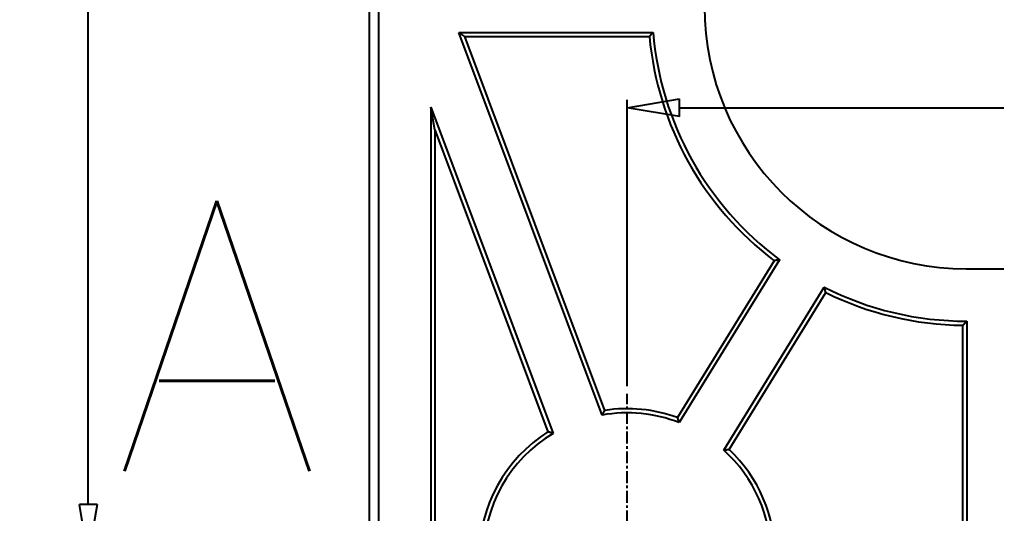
# Model space of a CAD drawing. Extents: x -268 to 907, y 393 to 1224.
# Drawn here: x 140.45 to 177.77, y 828.71 to 847.56 of the extents above; entities that cross this region are included whole.
import ezdxf

# ---------------------------------------------------------------- set-up
doc = ezdxf.new("R2010")
doc.units = 0
doc.header["$LTSCALE"] = 1.21
doc.header["$MEASUREMENT"] = 0
doc.linetypes.add('CENTER', pattern=[0.6, 0.375, -0.075, 0.075, -0.075])
doc.layers.get('0').update_dxf_attribs({"linetype": 'CONTINUOUS'})
doc.layers.get('DEFPOINTS').update_dxf_attribs({"linetype": 'CONTINUOUS'})
doc.layers.add('DIM', color=82, linetype='CONTINUOUS')
doc.styles.get("Standard").update_dxf_attribs({"font": 'txt', "bigfont": 'gbcbig.shx'})
doc.styles.add('TXT', font='txt.shx', dxfattribs={"bigfont": 'gbcbig.shx'})
doc.dimstyles.new('Y3', dxfattribs={"dimtxt": 3, "dimasz": 2, "dimexe": 0.3, "dimexo": 0.3, "dimgap": 0.66, "dimtad": 0, "dimdec": 4, "dimdsep": 46, "dimtxsty": 'Standard', "dimcen": 0, "dimclrd": 3, "dimclre": 3, "dimadec": 0, "dimazin": 0, "dimtfac": 1, "dimtdec": 4, "dimtofl": 0, "dimtmove": 2, "dimatfit": 3, "dimfxl": 0, "dimtolj": 1, "dimarcsym": 0})

# ---------------------------------------------------------------- blocks, each defined once
blk = doc.blocks.new('_CLOSEDBLANK')
at = {"color": 0, "linetype": 'ByBlock'}
for p, q in [((-1, 0.167), (0, 0)), ((-1, 0.167), (-1, -0.167)), ((0, 0), (-1, -0.167))]:
    blk.add_line(p, q, dxfattribs=at)
blk = doc.blocks.new('*D51')
at = {"layer": 'DEFPOINTS', "color": 0}
for p in [(160.441, 1009.045), (143.078, 827.045), (153.815, 827.045)]:
    blk.add_point(p, dxfattribs=at)
at = {"layer": 'DIM', "color": 3, "lineweight": -2}
for p, q in [((160.141, 1009.045), (142.778, 1009.045)), ((143.078, 1007.045), (143.078, 923.372)), ((143.078, 829.045), (143.078, 912.718)), ((153.515, 827.045), (142.778, 827.045))]:
    blk.add_line(p, q, dxfattribs=at)
at = {"layer": 'DIM', "color": 3, "lineweight": -2, "xscale": 2, "yscale": 2, "zscale": 2}
for p, rotation in [((143.078, 1009.045), 90), ((143.078, 827.045), 270)]:
    blk.add_blockref('_CLOSEDBLANK', p, dxfattribs=dict(at, rotation=rotation))
at = {"layer": 'DIM', "color": 0, "insert": (143.078, 918.045), "char_height": 4, "attachment_point": 5, "rotation": 90, "style": 'TXT'}
blk.add_mtext('\\A1;182', dxfattribs=at)
blk = doc.blocks.new('*D52')
at = {"layer": 'DEFPOINTS', "color": 0}
for p in [(249.664, 844.191), (249.664, 837.192), (163.664, 833.268)]:
    blk.add_point(p, dxfattribs=at)
at = {"layer": 'DIM', "color": 3, "lineweight": -2}
for p, q in [((163.664, 833.568), (163.664, 844.491)), ((249.664, 837.492), (249.664, 844.491)), ((165.664, 844.191), (202.671, 844.191)), ((247.664, 844.191), (210.657, 844.191))]:
    blk.add_line(p, q, dxfattribs=at)
at = {"layer": 'DIM', "color": 3, "lineweight": -2, "xscale": 2, "yscale": 2, "zscale": 2, "rotation": 180}
blk.add_blockref('_CLOSEDBLANK', (163.664, 844.191), dxfattribs=at)
at = {"layer": 'DIM', "color": 3, "lineweight": -2, "xscale": 2, "yscale": 2, "zscale": 2}
blk.add_blockref('_CLOSEDBLANK', (249.664, 844.191), dxfattribs=at)
at = {"layer": 'DIM', "color": 0, "insert": (206.664, 844.191), "char_height": 4, "attachment_point": 5, "style": 'TXT'}
blk.add_mtext('\\A1;86', dxfattribs=at)

msp = doc.modelspace()

# ---------------------------------------------------------------- linework, layer by layer
at = {"color": 7, "linetype": 'Continuous'}
for p, q in [((153.81469, 635.19808), (153.81469, 1018.89201)), ((154.16389, 1018.5428), (154.16389, 635.54728)), ((162.70354, 832.46053), (157.23228, 847.06852)), ((157.45905, 846.9113), (157.23228, 847.06852)), ((157.23228, 847.06852), (164.65449, 847.06852)), ((162.80543, 832.63674), (157.45905, 846.9113)), ((157.45905, 846.9113), (164.51044, 846.9113)), ((156.16444, 844.21745), (156.16444, 809.87264)), ((156.16444, 844.21745), (160.8306, 831.75904)), ((156.32166, 843.34942), (156.16444, 844.21745)), ((156.32166, 843.34942), (156.32166, 810.74067)), ((156.32166, 843.34942), (160.63802, 831.82495)), ((169.27725, 838.35174), (165.58577, 832.36586)), ((169.48654, 838.39157), (165.65173, 832.1733)), ((176.61469, 838.04504), (228.66401, 838.04504)), ((167.35405, 831.12348), (171.18885, 837.34176)), ((167.55573, 831.15098), (171.24721, 837.13687)), ((176.48213, 818.20154), (176.48213, 835.88854)), ((176.63935, 836.04507), (176.63935, 818.04502))]:
    msp.add_line(p, q, dxfattribs=at)
at = {"color": 1, "linetype": 'CENTER'}
msp.add_line((163.66401, 820.8221), (163.66401, 833.26799), dxfattribs=at)
at = {"color": 7}
for points in [[(164.51, 846.911, 0), (164.511, 846.912, 0), (164.512, 846.913, 0), (164.513, 846.914, 0), (164.513, 846.915, 0), (164.514, 846.915, 0), (164.515, 846.916, 0), (164.516, 846.917, 0), (164.516, 846.918, 0), (164.517, 846.919, 0), (164.518, 846.92, 0), (164.519, 846.92, 0), (164.519, 846.921, 0), (164.52, 846.922, 0), (164.521, 846.923, 0), (164.522, 846.924, 0), (164.522, 846.924, 0), (164.523, 846.925, 0), (164.524, 846.926, 0), (164.525, 846.927, 0), (164.525, 846.928, 0), (164.526, 846.929, 0), (164.527, 846.929, 0), (164.528, 846.93, 0), (164.528, 846.931, 0), (164.529, 846.932, 0), (164.53, 846.933, 0), (164.531, 846.934, 0), (164.532, 846.934, 0), (164.532, 846.935, 0), (164.533, 846.936, 0), (164.534, 846.937, 0), (164.535, 846.938, 0), (164.535, 846.939, 0), (164.536, 846.939, 0), (164.537, 846.94, 0), (164.538, 846.941, 0), (164.538, 846.942, 0), (164.539, 846.943, 0), (164.54, 846.943, 0), (164.541, 846.944, 0), (164.541, 846.945, 0), (164.542, 846.946, 0), (164.543, 846.947, 0), (164.544, 846.948, 0), (164.544, 846.948, 0), (164.545, 846.949, 0), (164.546, 846.95, 0), (164.547, 846.951, 0), (164.547, 846.952, 0), (164.548, 846.953, 0), (164.549, 846.953, 0), (164.55, 846.954, 0), (164.55, 846.955, 0), (164.551, 846.956, 0), (164.552, 846.957, 0), (164.553, 846.957, 0), (164.553, 846.958, 0), (164.554, 846.959, 0), (164.555, 846.96, 0), (164.556, 846.961, 0), (164.556, 846.962, 0), (164.557, 846.962, 0), (164.558, 846.963, 0), (164.559, 846.964, 0), (164.559, 846.965, 0), (164.56, 846.966, 0), (164.561, 846.967, 0), (164.562, 846.967, 0), (164.562, 846.968, 0), (164.563, 846.969, 0), (164.564, 846.97, 0), (164.565, 846.971, 0), (164.565, 846.971, 0), (164.566, 846.972, 0), (164.567, 846.973, 0), (164.568, 846.974, 0), (164.568, 846.975, 0), (164.569, 846.976, 0), (164.57, 846.976, 0), (164.571, 846.977, 0), (164.571, 846.978, 0), (164.572, 846.979, 0), (164.573, 846.98, 0), (164.574, 846.981, 0), (164.574, 846.981, 0), (164.575, 846.982, 0), (164.576, 846.983, 0), (164.577, 846.984, 0), (164.577, 846.985, 0), (164.578, 846.985, 0), (164.579, 846.986, 0), (164.58, 846.987, 0), (164.58, 846.988, 0), (164.581, 846.989, 0), (164.582, 846.99, 0), (164.583, 846.99, 0), (164.583, 846.991, 0), (164.584, 846.992, 0), (164.585, 846.993, 0), (164.586, 846.994, 0), (164.586, 846.995, 0), (164.587, 846.995, 0), (164.588, 846.996, 0), (164.589, 846.997, 0), (164.59, 846.998, 0), (164.59, 846.999, 0), (164.591, 846.999, 0), (164.592, 847, 0), (164.593, 847.001, 0), (164.593, 847.002, 0), (164.594, 847.003, 0), (164.595, 847.004, 0), (164.596, 847.004, 0), (164.596, 847.005, 0), (164.597, 847.006, 0), (164.598, 847.007, 0), (164.599, 847.008, 0), (164.599, 847.009, 0), (164.6, 847.009, 0), (164.601, 847.01, 0), (164.602, 847.011, 0), (164.602, 847.012, 0), (164.603, 847.013, 0), (164.604, 847.013, 0), (164.605, 847.014, 0), (164.605, 847.015, 0), (164.606, 847.016, 0), (164.607, 847.017, 0), (164.608, 847.018, 0), (164.608, 847.018, 0), (164.609, 847.019, 0), (164.61, 847.02, 0), (164.611, 847.021, 0), (164.611, 847.022, 0), (164.612, 847.023, 0), (164.613, 847.023, 0), (164.614, 847.024, 0), (164.614, 847.025, 0), (164.615, 847.026, 0), (164.616, 847.027, 0), (164.617, 847.027, 0), (164.617, 847.028, 0), (164.618, 847.029, 0), (164.619, 847.03, 0), (164.62, 847.031, 0), (164.62, 847.032, 0), (164.621, 847.032, 0), (164.622, 847.033, 0), (164.623, 847.034, 0), (164.623, 847.035, 0), (164.624, 847.036, 0), (164.625, 847.036, 0), (164.626, 847.037, 0), (164.627, 847.038, 0), (164.627, 847.039, 0), (164.628, 847.04, 0), (164.629, 847.041, 0), (164.63, 847.041, 0), (164.63, 847.042, 0), (164.631, 847.043, 0), (164.632, 847.044, 0), (164.633, 847.045, 0), (164.633, 847.046, 0), (164.634, 847.046, 0), (164.635, 847.047, 0), (164.636, 847.048, 0), (164.636, 847.049, 0), (164.637, 847.05, 0), (164.638, 847.05, 0), (164.639, 847.051, 0), (164.639, 847.052, 0), (164.64, 847.053, 0), (164.641, 847.054, 0), (164.642, 847.055, 0), (164.642, 847.055, 0), (164.643, 847.056, 0), (164.644, 847.057, 0), (164.645, 847.058, 0), (164.645, 847.059, 0), (164.646, 847.059, 0), (164.647, 847.06, 0), (164.648, 847.061, 0), (164.648, 847.062, 0), (164.649, 847.063, 0), (164.65, 847.064, 0), (164.651, 847.064, 0), (164.651, 847.065, 0), (164.652, 847.066, 0), (164.653, 847.067, 0), (164.654, 847.068, 0), (164.654, 847.069, 0)], [(169.487, 838.392, 0), (169.485, 838.391, 0), (169.484, 838.391, 0), (169.483, 838.391, 0), (169.482, 838.391, 0), (169.481, 838.391, 0), (169.48, 838.39, 0), (169.479, 838.39, 0), (169.478, 838.39, 0), (169.477, 838.39, 0), (169.476, 838.389, 0), (169.474, 838.389, 0), (169.473, 838.389, 0), (169.472, 838.389, 0), (169.471, 838.389, 0), (169.47, 838.388, 0), (169.469, 838.388, 0), (169.468, 838.388, 0), (169.467, 838.388, 0), (169.466, 838.388, 0), (169.465, 838.387, 0), (169.464, 838.387, 0), (169.462, 838.387, 0), (169.461, 838.387, 0), (169.46, 838.387, 0), (169.459, 838.386, 0), (169.458, 838.386, 0), (169.457, 838.386, 0), (169.456, 838.386, 0), (169.455, 838.385, 0), (169.454, 838.385, 0), (169.453, 838.385, 0), (169.451, 838.385, 0), (169.45, 838.385, 0), (169.449, 838.384, 0), (169.448, 838.384, 0), (169.447, 838.384, 0), (169.446, 838.384, 0), (169.445, 838.384, 0), (169.444, 838.383, 0), (169.443, 838.383, 0), (169.442, 838.383, 0), (169.441, 838.383, 0), (169.439, 838.383, 0), (169.438, 838.382, 0), (169.437, 838.382, 0), (169.436, 838.382, 0), (169.435, 838.382, 0), (169.434, 838.381, 0), (169.433, 838.381, 0), (169.432, 838.381, 0), (169.431, 838.381, 0), (169.43, 838.381, 0), (169.428, 838.38, 0), (169.427, 838.38, 0), (169.426, 838.38, 0), (169.425, 838.38, 0), (169.424, 838.38, 0), (169.423, 838.379, 0), (169.422, 838.379, 0), (169.421, 838.379, 0), (169.42, 838.379, 0), (169.419, 838.379, 0), (169.418, 838.378, 0), (169.416, 838.378, 0), (169.415, 838.378, 0), (169.414, 838.378, 0), (169.413, 838.377, 0), (169.412, 838.377, 0), (169.411, 838.377, 0), (169.41, 838.377, 0), (169.409, 838.377, 0), (169.408, 838.376, 0), (169.407, 838.376, 0), (169.405, 838.376, 0), (169.404, 838.376, 0), (169.403, 838.376, 0), (169.402, 838.375, 0), (169.401, 838.375, 0), (169.4, 838.375, 0), (169.399, 838.375, 0), (169.398, 838.375, 0), (169.397, 838.374, 0), (169.396, 838.374, 0), (169.395, 838.374, 0), (169.393, 838.374, 0), (169.392, 838.373, 0), (169.391, 838.373, 0), (169.39, 838.373, 0), (169.389, 838.373, 0), (169.388, 838.373, 0), (169.387, 838.372, 0), (169.386, 838.372, 0), (169.385, 838.372, 0), (169.384, 838.372, 0), (169.382, 838.372, 0), (169.381, 838.371, 0), (169.38, 838.371, 0), (169.379, 838.371, 0), (169.378, 838.371, 0), (169.377, 838.371, 0), (169.376, 838.37, 0), (169.375, 838.37, 0), (169.374, 838.37, 0), (169.373, 838.37, 0), (169.372, 838.37, 0), (169.37, 838.369, 0), (169.369, 838.369, 0), (169.368, 838.369, 0), (169.367, 838.369, 0), (169.366, 838.368, 0), (169.365, 838.368, 0), (169.364, 838.368, 0), (169.363, 838.368, 0), (169.362, 838.368, 0), (169.361, 838.367, 0), (169.359, 838.367, 0), (169.358, 838.367, 0), (169.357, 838.367, 0), (169.356, 838.367, 0), (169.355, 838.366, 0), (169.354, 838.366, 0), (169.353, 838.366, 0), (169.352, 838.366, 0), (169.351, 838.366, 0), (169.35, 838.365, 0), (169.349, 838.365, 0), (169.347, 838.365, 0), (169.346, 838.365, 0), (169.345, 838.365, 0), (169.344, 838.364, 0), (169.343, 838.364, 0), (169.342, 838.364, 0), (169.341, 838.364, 0), (169.34, 838.363, 0), (169.339, 838.363, 0), (169.338, 838.363, 0), (169.336, 838.363, 0), (169.335, 838.363, 0), (169.334, 838.362, 0), (169.333, 838.362, 0), (169.332, 838.362, 0), (169.331, 838.362, 0), (169.33, 838.362, 0), (169.329, 838.361, 0), (169.328, 838.361, 0), (169.327, 838.361, 0), (169.325, 838.361, 0), (169.324, 838.361, 0), (169.323, 838.36, 0), (169.322, 838.36, 0), (169.321, 838.36, 0), (169.32, 838.36, 0), (169.319, 838.36, 0), (169.318, 838.359, 0), (169.317, 838.359, 0), (169.316, 838.359, 0), (169.315, 838.359, 0), (169.313, 838.359, 0), (169.312, 838.358, 0), (169.311, 838.358, 0), (169.31, 838.358, 0), (169.309, 838.358, 0), (169.308, 838.358, 0), (169.307, 838.357, 0), (169.306, 838.357, 0), (169.305, 838.357, 0), (169.304, 838.357, 0), (169.302, 838.356, 0), (169.301, 838.356, 0), (169.3, 838.356, 0), (169.299, 838.356, 0), (169.298, 838.356, 0), (169.297, 838.355, 0), (169.296, 838.355, 0), (169.295, 838.355, 0), (169.294, 838.355, 0), (169.293, 838.355, 0), (169.292, 838.354, 0), (169.29, 838.354, 0), (169.289, 838.354, 0), (169.288, 838.354, 0), (169.287, 838.354, 0), (169.286, 838.353, 0), (169.285, 838.353, 0), (169.284, 838.353, 0), (169.283, 838.353, 0), (169.282, 838.353, 0), (169.281, 838.352, 0), (169.279, 838.352, 0), (169.278, 838.352, 0), (169.277, 838.352, 0)], [(171.247, 837.137, 0), (171.247, 837.138, 0), (171.247, 837.139, 0), (171.246, 837.14, 0), (171.246, 837.141, 0), (171.246, 837.142, 0), (171.245, 837.143, 0), (171.245, 837.144, 0), (171.245, 837.145, 0), (171.244, 837.147, 0), (171.244, 837.148, 0), (171.244, 837.149, 0), (171.244, 837.15, 0), (171.243, 837.151, 0), (171.243, 837.152, 0), (171.243, 837.153, 0), (171.242, 837.154, 0), (171.242, 837.155, 0), (171.242, 837.156, 0), (171.241, 837.157, 0), (171.241, 837.158, 0), (171.241, 837.159, 0), (171.24, 837.16, 0), (171.24, 837.162, 0), (171.24, 837.163, 0), (171.24, 837.164, 0), (171.239, 837.165, 0), (171.239, 837.166, 0), (171.239, 837.167, 0), (171.238, 837.168, 0), (171.238, 837.169, 0), (171.238, 837.17, 0), (171.237, 837.171, 0), (171.237, 837.172, 0), (171.237, 837.173, 0), (171.236, 837.174, 0), (171.236, 837.175, 0), (171.236, 837.177, 0), (171.236, 837.178, 0), (171.235, 837.179, 0), (171.235, 837.18, 0), (171.235, 837.181, 0), (171.234, 837.182, 0), (171.234, 837.183, 0), (171.234, 837.184, 0), (171.233, 837.185, 0), (171.233, 837.186, 0), (171.233, 837.187, 0), (171.232, 837.188, 0), (171.232, 837.189, 0), (171.232, 837.19, 0), (171.232, 837.192, 0), (171.231, 837.193, 0), (171.231, 837.194, 0), (171.231, 837.195, 0), (171.23, 837.196, 0), (171.23, 837.197, 0), (171.23, 837.198, 0), (171.229, 837.199, 0), (171.229, 837.2, 0), (171.229, 837.201, 0), (171.228, 837.202, 0), (171.228, 837.203, 0), (171.228, 837.204, 0), (171.228, 837.205, 0), (171.227, 837.207, 0), (171.227, 837.208, 0), (171.227, 837.209, 0), (171.226, 837.21, 0), (171.226, 837.211, 0), (171.226, 837.212, 0), (171.225, 837.213, 0), (171.225, 837.214, 0), (171.225, 837.215, 0), (171.224, 837.216, 0), (171.224, 837.217, 0), (171.224, 837.218, 0), (171.224, 837.219, 0), (171.223, 837.22, 0), (171.223, 837.222, 0), (171.223, 837.223, 0), (171.222, 837.224, 0), (171.222, 837.225, 0), (171.222, 837.226, 0), (171.221, 837.227, 0), (171.221, 837.228, 0), (171.221, 837.229, 0), (171.22, 837.23, 0), (171.22, 837.231, 0), (171.22, 837.232, 0), (171.22, 837.233, 0), (171.219, 837.234, 0), (171.219, 837.236, 0), (171.219, 837.237, 0), (171.218, 837.238, 0), (171.218, 837.239, 0), (171.218, 837.24, 0), (171.217, 837.241, 0), (171.217, 837.242, 0), (171.217, 837.243, 0), (171.217, 837.244, 0), (171.216, 837.245, 0), (171.216, 837.246, 0), (171.216, 837.247, 0), (171.215, 837.248, 0), (171.215, 837.249, 0), (171.215, 837.251, 0), (171.214, 837.252, 0), (171.214, 837.253, 0), (171.214, 837.254, 0), (171.213, 837.255, 0), (171.213, 837.256, 0), (171.213, 837.257, 0), (171.213, 837.258, 0), (171.212, 837.259, 0), (171.212, 837.26, 0), (171.212, 837.261, 0), (171.211, 837.262, 0), (171.211, 837.263, 0), (171.211, 837.264, 0), (171.21, 837.266, 0), (171.21, 837.267, 0), (171.21, 837.268, 0), (171.209, 837.269, 0), (171.209, 837.27, 0), (171.209, 837.271, 0), (171.209, 837.272, 0), (171.208, 837.273, 0), (171.208, 837.274, 0), (171.208, 837.275, 0), (171.207, 837.276, 0), (171.207, 837.277, 0), (171.207, 837.278, 0), (171.206, 837.28, 0), (171.206, 837.281, 0), (171.206, 837.282, 0), (171.206, 837.283, 0), (171.205, 837.284, 0), (171.205, 837.285, 0), (171.205, 837.286, 0), (171.204, 837.287, 0), (171.204, 837.288, 0), (171.204, 837.289, 0), (171.203, 837.29, 0), (171.203, 837.291, 0), (171.203, 837.292, 0), (171.202, 837.293, 0), (171.202, 837.295, 0), (171.202, 837.296, 0), (171.202, 837.297, 0), (171.201, 837.298, 0), (171.201, 837.299, 0), (171.201, 837.3, 0), (171.2, 837.301, 0), (171.2, 837.302, 0), (171.2, 837.303, 0), (171.199, 837.304, 0), (171.199, 837.305, 0), (171.199, 837.306, 0), (171.199, 837.307, 0), (171.198, 837.308, 0), (171.198, 837.31, 0), (171.198, 837.311, 0), (171.197, 837.312, 0), (171.197, 837.313, 0), (171.197, 837.314, 0), (171.196, 837.315, 0), (171.196, 837.316, 0), (171.196, 837.317, 0), (171.196, 837.318, 0), (171.195, 837.319, 0), (171.195, 837.32, 0), (171.195, 837.321, 0), (171.194, 837.322, 0), (171.194, 837.324, 0), (171.194, 837.325, 0), (171.193, 837.326, 0), (171.193, 837.327, 0), (171.193, 837.328, 0), (171.192, 837.329, 0), (171.192, 837.33, 0), (171.192, 837.331, 0), (171.192, 837.332, 0), (171.191, 837.333, 0), (171.191, 837.334, 0), (171.191, 837.335, 0), (171.19, 837.336, 0), (171.19, 837.337, 0), (171.19, 837.339, 0), (171.189, 837.34, 0), (171.189, 837.341, 0), (171.189, 837.342, 0)], [(176.639, 836.045, 0), (176.639, 836.044, 0), (176.638, 836.043, 0), (176.637, 836.043, 0), (176.636, 836.042, 0), (176.635, 836.041, 0), (176.634, 836.04, 0), (176.634, 836.039, 0), (176.633, 836.038, 0), (176.632, 836.038, 0), (176.631, 836.037, 0), (176.63, 836.036, 0), (176.629, 836.035, 0), (176.629, 836.034, 0), (176.628, 836.034, 0), (176.627, 836.033, 0), (176.626, 836.032, 0), (176.625, 836.031, 0), (176.625, 836.03, 0), (176.624, 836.029, 0), (176.623, 836.029, 0), (176.622, 836.028, 0), (176.621, 836.027, 0), (176.62, 836.026, 0), (176.62, 836.025, 0), (176.619, 836.025, 0), (176.618, 836.024, 0), (176.617, 836.023, 0), (176.616, 836.022, 0), (176.616, 836.021, 0), (176.615, 836.02, 0), (176.614, 836.02, 0), (176.613, 836.019, 0), (176.612, 836.018, 0), (176.611, 836.017, 0), (176.611, 836.016, 0), (176.61, 836.015, 0), (176.609, 836.015, 0), (176.608, 836.014, 0), (176.607, 836.013, 0), (176.607, 836.012, 0), (176.606, 836.011, 0), (176.605, 836.011, 0), (176.604, 836.01, 0), (176.603, 836.009, 0), (176.602, 836.008, 0), (176.602, 836.007, 0), (176.601, 836.006, 0), (176.6, 836.006, 0), (176.599, 836.005, 0), (176.598, 836.004, 0), (176.597, 836.003, 0), (176.597, 836.002, 0), (176.596, 836.002, 0), (176.595, 836.001, 0), (176.594, 836, 0), (176.593, 835.999, 0), (176.593, 835.998, 0), (176.592, 835.997, 0), (176.591, 835.997, 0), (176.59, 835.996, 0), (176.589, 835.995, 0), (176.588, 835.994, 0), (176.588, 835.993, 0), (176.587, 835.993, 0), (176.586, 835.992, 0), (176.585, 835.991, 0), (176.584, 835.99, 0), (176.583, 835.989, 0), (176.583, 835.988, 0), (176.582, 835.988, 0), (176.581, 835.987, 0), (176.58, 835.986, 0), (176.579, 835.985, 0), (176.579, 835.984, 0), (176.578, 835.983, 0), (176.577, 835.983, 0), (176.576, 835.982, 0), (176.575, 835.981, 0), (176.574, 835.98, 0), (176.574, 835.979, 0), (176.573, 835.979, 0), (176.572, 835.978, 0), (176.571, 835.977, 0), (176.57, 835.976, 0), (176.57, 835.975, 0), (176.569, 835.974, 0), (176.568, 835.974, 0), (176.567, 835.973, 0), (176.566, 835.972, 0), (176.565, 835.971, 0), (176.565, 835.97, 0), (176.564, 835.97, 0), (176.563, 835.969, 0), (176.562, 835.968, 0), (176.561, 835.967, 0), (176.56, 835.966, 0), (176.56, 835.965, 0), (176.559, 835.965, 0), (176.558, 835.964, 0), (176.557, 835.963, 0), (176.556, 835.962, 0), (176.556, 835.961, 0), (176.555, 835.961, 0), (176.554, 835.96, 0), (176.553, 835.959, 0), (176.552, 835.958, 0), (176.551, 835.957, 0), (176.551, 835.956, 0), (176.55, 835.956, 0), (176.549, 835.955, 0), (176.548, 835.954, 0), (176.547, 835.953, 0), (176.546, 835.952, 0), (176.546, 835.952, 0), (176.545, 835.951, 0), (176.544, 835.95, 0), (176.543, 835.949, 0), (176.542, 835.948, 0), (176.542, 835.947, 0), (176.541, 835.947, 0), (176.54, 835.946, 0), (176.539, 835.945, 0), (176.538, 835.944, 0), (176.537, 835.943, 0), (176.537, 835.943, 0), (176.536, 835.942, 0), (176.535, 835.941, 0), (176.534, 835.94, 0), (176.533, 835.939, 0), (176.532, 835.938, 0), (176.532, 835.938, 0), (176.531, 835.937, 0), (176.53, 835.936, 0), (176.529, 835.935, 0), (176.528, 835.934, 0), (176.528, 835.934, 0), (176.527, 835.933, 0), (176.526, 835.932, 0), (176.525, 835.931, 0), (176.524, 835.93, 0), (176.523, 835.929, 0), (176.523, 835.929, 0), (176.522, 835.928, 0), (176.521, 835.927, 0), (176.52, 835.926, 0), (176.519, 835.925, 0), (176.518, 835.925, 0), (176.518, 835.924, 0), (176.517, 835.923, 0), (176.516, 835.922, 0), (176.515, 835.921, 0), (176.514, 835.92, 0), (176.513, 835.92, 0), (176.513, 835.919, 0), (176.512, 835.918, 0), (176.511, 835.917, 0), (176.51, 835.916, 0), (176.509, 835.916, 0), (176.509, 835.915, 0), (176.508, 835.914, 0), (176.507, 835.913, 0), (176.506, 835.912, 0), (176.505, 835.911, 0), (176.504, 835.911, 0), (176.504, 835.91, 0), (176.503, 835.909, 0), (176.502, 835.908, 0), (176.501, 835.907, 0), (176.5, 835.907, 0), (176.499, 835.906, 0), (176.499, 835.905, 0), (176.498, 835.904, 0), (176.497, 835.903, 0), (176.496, 835.902, 0), (176.495, 835.902, 0), (176.495, 835.901, 0), (176.494, 835.9, 0), (176.493, 835.899, 0), (176.492, 835.898, 0), (176.491, 835.898, 0), (176.49, 835.897, 0), (176.49, 835.896, 0), (176.489, 835.895, 0), (176.488, 835.894, 0), (176.487, 835.893, 0), (176.486, 835.893, 0), (176.485, 835.892, 0), (176.485, 835.891, 0), (176.484, 835.89, 0), (176.483, 835.889, 0), (176.482, 835.889, 0)], [(162.704, 832.461, 0), (162.704, 832.461, 0), (162.705, 832.462, 0), (162.705, 832.463, 0), (162.706, 832.464, 0), (162.706, 832.465, 0), (162.707, 832.466, 0), (162.707, 832.467, 0), (162.708, 832.468, 0), (162.708, 832.469, 0), (162.709, 832.47, 0), (162.709, 832.471, 0), (162.71, 832.472, 0), (162.71, 832.473, 0), (162.711, 832.473, 0), (162.711, 832.474, 0), (162.712, 832.475, 0), (162.713, 832.476, 0), (162.713, 832.477, 0), (162.714, 832.478, 0), (162.714, 832.479, 0), (162.715, 832.48, 0), (162.715, 832.481, 0), (162.716, 832.482, 0), (162.716, 832.483, 0), (162.717, 832.484, 0), (162.717, 832.485, 0), (162.718, 832.486, 0), (162.718, 832.486, 0), (162.719, 832.487, 0), (162.719, 832.488, 0), (162.72, 832.489, 0), (162.72, 832.49, 0), (162.721, 832.491, 0), (162.722, 832.492, 0), (162.722, 832.493, 0), (162.723, 832.494, 0), (162.723, 832.495, 0), (162.724, 832.496, 0), (162.724, 832.497, 0), (162.725, 832.498, 0), (162.725, 832.498, 0), (162.726, 832.499, 0), (162.726, 832.5, 0), (162.727, 832.501, 0), (162.727, 832.502, 0), (162.728, 832.503, 0), (162.728, 832.504, 0), (162.729, 832.505, 0), (162.729, 832.506, 0), (162.73, 832.507, 0), (162.731, 832.508, 0), (162.731, 832.509, 0), (162.732, 832.51, 0), (162.732, 832.51, 0), (162.733, 832.511, 0), (162.733, 832.512, 0), (162.734, 832.513, 0), (162.734, 832.514, 0), (162.735, 832.515, 0), (162.735, 832.516, 0), (162.736, 832.517, 0), (162.736, 832.518, 0), (162.737, 832.519, 0), (162.737, 832.52, 0), (162.738, 832.521, 0), (162.739, 832.522, 0), (162.739, 832.522, 0), (162.74, 832.523, 0), (162.74, 832.524, 0), (162.741, 832.525, 0), (162.741, 832.526, 0), (162.742, 832.527, 0), (162.742, 832.528, 0), (162.743, 832.529, 0), (162.743, 832.53, 0), (162.744, 832.531, 0), (162.744, 832.532, 0), (162.745, 832.533, 0), (162.745, 832.534, 0), (162.746, 832.534, 0), (162.746, 832.535, 0), (162.747, 832.536, 0), (162.748, 832.537, 0), (162.748, 832.538, 0), (162.749, 832.539, 0), (162.749, 832.54, 0), (162.75, 832.541, 0), (162.75, 832.542, 0), (162.751, 832.543, 0), (162.751, 832.544, 0), (162.752, 832.545, 0), (162.752, 832.546, 0), (162.753, 832.546, 0), (162.753, 832.547, 0), (162.754, 832.548, 0), (162.754, 832.549, 0), (162.755, 832.55, 0), (162.756, 832.551, 0), (162.756, 832.552, 0), (162.757, 832.553, 0), (162.757, 832.554, 0), (162.758, 832.555, 0), (162.758, 832.556, 0), (162.759, 832.557, 0), (162.759, 832.558, 0), (162.76, 832.558, 0), (162.76, 832.559, 0), (162.761, 832.56, 0), (162.761, 832.561, 0), (162.762, 832.562, 0), (162.763, 832.563, 0), (162.763, 832.564, 0), (162.764, 832.565, 0), (162.764, 832.566, 0), (162.765, 832.567, 0), (162.765, 832.568, 0), (162.766, 832.569, 0), (162.766, 832.57, 0), (162.767, 832.57, 0), (162.767, 832.571, 0), (162.768, 832.572, 0), (162.768, 832.573, 0), (162.769, 832.574, 0), (162.769, 832.575, 0), (162.77, 832.576, 0), (162.771, 832.577, 0), (162.771, 832.578, 0), (162.772, 832.579, 0), (162.772, 832.58, 0), (162.773, 832.581, 0), (162.773, 832.582, 0), (162.774, 832.582, 0), (162.774, 832.583, 0), (162.775, 832.584, 0), (162.775, 832.585, 0), (162.776, 832.586, 0), (162.776, 832.587, 0), (162.777, 832.588, 0), (162.777, 832.589, 0), (162.778, 832.59, 0), (162.779, 832.591, 0), (162.779, 832.592, 0), (162.78, 832.593, 0), (162.78, 832.593, 0), (162.781, 832.594, 0), (162.781, 832.595, 0), (162.782, 832.596, 0), (162.782, 832.597, 0), (162.783, 832.598, 0), (162.783, 832.599, 0), (162.784, 832.6, 0), (162.784, 832.601, 0), (162.785, 832.602, 0), (162.786, 832.603, 0), (162.786, 832.604, 0), (162.787, 832.605, 0), (162.787, 832.605, 0), (162.788, 832.606, 0), (162.788, 832.607, 0), (162.789, 832.608, 0), (162.789, 832.609, 0), (162.79, 832.61, 0), (162.79, 832.611, 0), (162.791, 832.612, 0), (162.791, 832.613, 0), (162.792, 832.614, 0), (162.793, 832.615, 0), (162.793, 832.616, 0), (162.794, 832.616, 0), (162.794, 832.617, 0), (162.795, 832.618, 0), (162.795, 832.619, 0), (162.796, 832.62, 0), (162.796, 832.621, 0), (162.797, 832.622, 0), (162.797, 832.623, 0), (162.798, 832.624, 0), (162.798, 832.625, 0), (162.799, 832.626, 0), (162.8, 832.627, 0), (162.8, 832.628, 0), (162.801, 832.628, 0), (162.801, 832.629, 0), (162.802, 832.63, 0), (162.802, 832.631, 0), (162.803, 832.632, 0), (162.803, 832.633, 0), (162.804, 832.634, 0), (162.804, 832.635, 0), (162.805, 832.636, 0), (162.805, 832.637, 0)], [(165.652, 832.173, 0), (165.651, 832.174, 0), (165.651, 832.175, 0), (165.651, 832.176, 0), (165.65, 832.177, 0), (165.65, 832.178, 0), (165.65, 832.179, 0), (165.649, 832.18, 0), (165.649, 832.181, 0), (165.649, 832.182, 0), (165.648, 832.183, 0), (165.648, 832.184, 0), (165.648, 832.185, 0), (165.647, 832.186, 0), (165.647, 832.187, 0), (165.647, 832.188, 0), (165.646, 832.189, 0), (165.646, 832.19, 0), (165.646, 832.191, 0), (165.645, 832.192, 0), (165.645, 832.193, 0), (165.645, 832.195, 0), (165.644, 832.196, 0), (165.644, 832.197, 0), (165.644, 832.198, 0), (165.643, 832.199, 0), (165.643, 832.2, 0), (165.643, 832.201, 0), (165.642, 832.202, 0), (165.642, 832.203, 0), (165.642, 832.204, 0), (165.641, 832.205, 0), (165.641, 832.206, 0), (165.64, 832.207, 0), (165.64, 832.208, 0), (165.64, 832.209, 0), (165.639, 832.21, 0), (165.639, 832.211, 0), (165.639, 832.212, 0), (165.638, 832.213, 0), (165.638, 832.214, 0), (165.638, 832.215, 0), (165.637, 832.216, 0), (165.637, 832.217, 0), (165.637, 832.218, 0), (165.636, 832.219, 0), (165.636, 832.22, 0), (165.636, 832.221, 0), (165.635, 832.222, 0), (165.635, 832.223, 0), (165.635, 832.224, 0), (165.634, 832.225, 0), (165.634, 832.226, 0), (165.634, 832.227, 0), (165.633, 832.228, 0), (165.633, 832.229, 0), (165.633, 832.23, 0), (165.632, 832.231, 0), (165.632, 832.232, 0), (165.632, 832.233, 0), (165.631, 832.234, 0), (165.631, 832.235, 0), (165.631, 832.236, 0), (165.63, 832.237, 0), (165.63, 832.238, 0), (165.63, 832.239, 0), (165.629, 832.24, 0), (165.629, 832.241, 0), (165.629, 832.242, 0), (165.628, 832.243, 0), (165.628, 832.244, 0), (165.627, 832.245, 0), (165.627, 832.246, 0), (165.627, 832.247, 0), (165.626, 832.248, 0), (165.626, 832.249, 0), (165.626, 832.25, 0), (165.625, 832.251, 0), (165.625, 832.252, 0), (165.625, 832.253, 0), (165.624, 832.254, 0), (165.624, 832.255, 0), (165.624, 832.256, 0), (165.623, 832.257, 0), (165.623, 832.258, 0), (165.623, 832.259, 0), (165.622, 832.26, 0), (165.622, 832.261, 0), (165.622, 832.262, 0), (165.621, 832.263, 0), (165.621, 832.264, 0), (165.621, 832.265, 0), (165.62, 832.266, 0), (165.62, 832.267, 0), (165.62, 832.268, 0), (165.619, 832.269, 0), (165.619, 832.27, 0), (165.619, 832.271, 0), (165.618, 832.272, 0), (165.618, 832.273, 0), (165.617, 832.274, 0), (165.617, 832.275, 0), (165.617, 832.276, 0), (165.616, 832.277, 0), (165.616, 832.278, 0), (165.616, 832.279, 0), (165.615, 832.28, 0), (165.615, 832.281, 0), (165.615, 832.282, 0), (165.614, 832.283, 0), (165.614, 832.284, 0), (165.614, 832.285, 0), (165.613, 832.286, 0), (165.613, 832.287, 0), (165.613, 832.288, 0), (165.612, 832.289, 0), (165.612, 832.29, 0), (165.612, 832.291, 0), (165.611, 832.292, 0), (165.611, 832.293, 0), (165.611, 832.294, 0), (165.61, 832.295, 0), (165.61, 832.296, 0), (165.61, 832.297, 0), (165.609, 832.298, 0), (165.609, 832.299, 0), (165.608, 832.3, 0), (165.608, 832.301, 0), (165.608, 832.302, 0), (165.607, 832.303, 0), (165.607, 832.304, 0), (165.607, 832.305, 0), (165.606, 832.306, 0), (165.606, 832.307, 0), (165.606, 832.308, 0), (165.605, 832.309, 0), (165.605, 832.31, 0), (165.605, 832.311, 0), (165.604, 832.312, 0), (165.604, 832.314, 0), (165.604, 832.315, 0), (165.603, 832.316, 0), (165.603, 832.317, 0), (165.603, 832.318, 0), (165.602, 832.319, 0), (165.602, 832.32, 0), (165.601, 832.321, 0), (165.601, 832.322, 0), (165.601, 832.323, 0), (165.6, 832.324, 0), (165.6, 832.325, 0), (165.6, 832.326, 0), (165.599, 832.327, 0), (165.599, 832.328, 0), (165.599, 832.329, 0), (165.598, 832.33, 0), (165.598, 832.331, 0), (165.598, 832.332, 0), (165.597, 832.333, 0), (165.597, 832.334, 0), (165.597, 832.335, 0), (165.596, 832.336, 0), (165.596, 832.337, 0), (165.596, 832.338, 0), (165.595, 832.339, 0), (165.595, 832.34, 0), (165.595, 832.341, 0), (165.594, 832.342, 0), (165.594, 832.343, 0), (165.593, 832.344, 0), (165.593, 832.345, 0), (165.593, 832.346, 0), (165.592, 832.347, 0), (165.592, 832.348, 0), (165.592, 832.349, 0), (165.591, 832.35, 0), (165.591, 832.351, 0), (165.591, 832.352, 0), (165.59, 832.353, 0), (165.59, 832.354, 0), (165.59, 832.355, 0), (165.589, 832.356, 0), (165.589, 832.357, 0), (165.589, 832.358, 0), (165.588, 832.359, 0), (165.588, 832.36, 0), (165.588, 832.361, 0), (165.587, 832.362, 0), (165.587, 832.363, 0), (165.586, 832.364, 0), (165.586, 832.365, 0), (165.586, 832.366, 0)], [(160.831, 831.759, 0), (160.83, 831.759, 0), (160.829, 831.76, 0), (160.828, 831.76, 0), (160.827, 831.76, 0), (160.826, 831.761, 0), (160.825, 831.761, 0), (160.824, 831.761, 0), (160.823, 831.762, 0), (160.822, 831.762, 0), (160.821, 831.763, 0), (160.82, 831.763, 0), (160.819, 831.763, 0), (160.818, 831.764, 0), (160.817, 831.764, 0), (160.815, 831.764, 0), (160.814, 831.765, 0), (160.813, 831.765, 0), (160.812, 831.765, 0), (160.811, 831.766, 0), (160.81, 831.766, 0), (160.809, 831.766, 0), (160.808, 831.767, 0), (160.807, 831.767, 0), (160.806, 831.767, 0), (160.805, 831.768, 0), (160.804, 831.768, 0), (160.803, 831.768, 0), (160.802, 831.769, 0), (160.801, 831.769, 0), (160.8, 831.77, 0), (160.799, 831.77, 0), (160.798, 831.77, 0), (160.797, 831.771, 0), (160.796, 831.771, 0), (160.795, 831.771, 0), (160.794, 831.772, 0), (160.793, 831.772, 0), (160.792, 831.772, 0), (160.791, 831.773, 0), (160.79, 831.773, 0), (160.789, 831.773, 0), (160.788, 831.774, 0), (160.787, 831.774, 0), (160.786, 831.774, 0), (160.785, 831.775, 0), (160.784, 831.775, 0), (160.783, 831.775, 0), (160.782, 831.776, 0), (160.781, 831.776, 0), (160.78, 831.777, 0), (160.779, 831.777, 0), (160.778, 831.777, 0), (160.777, 831.778, 0), (160.776, 831.778, 0), (160.775, 831.778, 0), (160.774, 831.779, 0), (160.773, 831.779, 0), (160.772, 831.779, 0), (160.771, 831.78, 0), (160.77, 831.78, 0), (160.769, 831.78, 0), (160.768, 831.781, 0), (160.767, 831.781, 0), (160.766, 831.781, 0), (160.765, 831.782, 0), (160.764, 831.782, 0), (160.763, 831.782, 0), (160.762, 831.783, 0), (160.761, 831.783, 0), (160.76, 831.783, 0), (160.759, 831.784, 0), (160.758, 831.784, 0), (160.757, 831.784, 0), (160.756, 831.785, 0), (160.755, 831.785, 0), (160.754, 831.786, 0), (160.753, 831.786, 0), (160.752, 831.786, 0), (160.751, 831.787, 0), (160.75, 831.787, 0), (160.749, 831.787, 0), (160.748, 831.788, 0), (160.747, 831.788, 0), (160.746, 831.788, 0), (160.745, 831.789, 0), (160.744, 831.789, 0), (160.743, 831.789, 0), (160.742, 831.79, 0), (160.741, 831.79, 0), (160.74, 831.79, 0), (160.739, 831.791, 0), (160.738, 831.791, 0), (160.737, 831.791, 0), (160.736, 831.792, 0), (160.735, 831.792, 0), (160.734, 831.792, 0), (160.733, 831.793, 0), (160.732, 831.793, 0), (160.731, 831.793, 0), (160.73, 831.794, 0), (160.729, 831.794, 0), (160.728, 831.795, 0), (160.727, 831.795, 0), (160.726, 831.795, 0), (160.725, 831.796, 0), (160.724, 831.796, 0), (160.723, 831.796, 0), (160.722, 831.797, 0), (160.721, 831.797, 0), (160.72, 831.797, 0), (160.719, 831.798, 0), (160.718, 831.798, 0), (160.717, 831.798, 0), (160.716, 831.799, 0), (160.715, 831.799, 0), (160.714, 831.799, 0), (160.713, 831.8, 0), (160.712, 831.8, 0), (160.711, 831.8, 0), (160.71, 831.801, 0), (160.709, 831.801, 0), (160.708, 831.801, 0), (160.707, 831.802, 0), (160.706, 831.802, 0), (160.705, 831.802, 0), (160.704, 831.803, 0), (160.703, 831.803, 0), (160.702, 831.803, 0), (160.701, 831.804, 0), (160.7, 831.804, 0), (160.699, 831.804, 0), (160.698, 831.805, 0), (160.697, 831.805, 0), (160.696, 831.806, 0), (160.695, 831.806, 0), (160.694, 831.806, 0), (160.693, 831.807, 0), (160.692, 831.807, 0), (160.691, 831.807, 0), (160.69, 831.808, 0), (160.689, 831.808, 0), (160.687, 831.808, 0), (160.686, 831.809, 0), (160.685, 831.809, 0), (160.684, 831.809, 0), (160.683, 831.81, 0), (160.682, 831.81, 0), (160.681, 831.81, 0), (160.68, 831.811, 0), (160.679, 831.811, 0), (160.678, 831.811, 0), (160.677, 831.812, 0), (160.676, 831.812, 0), (160.675, 831.812, 0), (160.674, 831.813, 0), (160.673, 831.813, 0), (160.672, 831.813, 0), (160.671, 831.814, 0), (160.67, 831.814, 0), (160.669, 831.814, 0), (160.668, 831.815, 0), (160.667, 831.815, 0), (160.666, 831.815, 0), (160.665, 831.816, 0), (160.664, 831.816, 0), (160.663, 831.816, 0), (160.662, 831.817, 0), (160.661, 831.817, 0), (160.66, 831.817, 0), (160.659, 831.818, 0), (160.658, 831.818, 0), (160.657, 831.818, 0), (160.656, 831.819, 0), (160.655, 831.819, 0), (160.654, 831.82, 0), (160.653, 831.82, 0), (160.652, 831.82, 0), (160.651, 831.821, 0), (160.65, 831.821, 0), (160.649, 831.821, 0), (160.648, 831.822, 0), (160.647, 831.822, 0), (160.646, 831.822, 0), (160.645, 831.823, 0), (160.644, 831.823, 0), (160.643, 831.823, 0), (160.642, 831.824, 0), (160.641, 831.824, 0), (160.64, 831.824, 0), (160.639, 831.825, 0), (160.638, 831.825, 0)], [(167.354, 831.123, 0), (167.355, 831.124, 0), (167.356, 831.124, 0), (167.357, 831.124, 0), (167.358, 831.124, 0), (167.359, 831.124, 0), (167.36, 831.124, 0), (167.361, 831.125, 0), (167.362, 831.125, 0), (167.364, 831.125, 0), (167.365, 831.125, 0), (167.366, 831.125, 0), (167.367, 831.125, 0), (167.368, 831.125, 0), (167.369, 831.126, 0), (167.37, 831.126, 0), (167.371, 831.126, 0), (167.372, 831.126, 0), (167.373, 831.126, 0), (167.374, 831.126, 0), (167.375, 831.126, 0), (167.376, 831.127, 0), (167.377, 831.127, 0), (167.378, 831.127, 0), (167.379, 831.127, 0), (167.38, 831.127, 0), (167.381, 831.127, 0), (167.383, 831.127, 0), (167.384, 831.128, 0), (167.385, 831.128, 0), (167.386, 831.128, 0), (167.387, 831.128, 0), (167.388, 831.128, 0), (167.389, 831.128, 0), (167.39, 831.129, 0), (167.391, 831.129, 0), (167.392, 831.129, 0), (167.393, 831.129, 0), (167.394, 831.129, 0), (167.395, 831.129, 0), (167.396, 831.129, 0), (167.397, 831.13, 0), (167.398, 831.13, 0), (167.399, 831.13, 0), (167.4, 831.13, 0), (167.402, 831.13, 0), (167.403, 831.13, 0), (167.404, 831.13, 0), (167.405, 831.131, 0), (167.406, 831.131, 0), (167.407, 831.131, 0), (167.408, 831.131, 0), (167.409, 831.131, 0), (167.41, 831.131, 0), (167.411, 831.131, 0), (167.412, 831.132, 0), (167.413, 831.132, 0), (167.414, 831.132, 0), (167.415, 831.132, 0), (167.416, 831.132, 0), (167.417, 831.132, 0), (167.418, 831.133, 0), (167.419, 831.133, 0), (167.421, 831.133, 0), (167.422, 831.133, 0), (167.423, 831.133, 0), (167.424, 831.133, 0), (167.425, 831.133, 0), (167.426, 831.134, 0), (167.427, 831.134, 0), (167.428, 831.134, 0), (167.429, 831.134, 0), (167.43, 831.134, 0), (167.431, 831.134, 0), (167.432, 831.134, 0), (167.433, 831.135, 0), (167.434, 831.135, 0), (167.435, 831.135, 0), (167.436, 831.135, 0), (167.437, 831.135, 0), (167.438, 831.135, 0), (167.44, 831.135, 0), (167.441, 831.136, 0), (167.442, 831.136, 0), (167.443, 831.136, 0), (167.444, 831.136, 0), (167.445, 831.136, 0), (167.446, 831.136, 0), (167.447, 831.136, 0), (167.448, 831.137, 0), (167.449, 831.137, 0), (167.45, 831.137, 0), (167.451, 831.137, 0), (167.452, 831.137, 0), (167.453, 831.137, 0), (167.454, 831.137, 0), (167.455, 831.138, 0), (167.456, 831.138, 0), (167.457, 831.138, 0), (167.459, 831.138, 0), (167.46, 831.138, 0), (167.461, 831.138, 0), (167.462, 831.138, 0), (167.463, 831.139, 0), (167.464, 831.139, 0), (167.465, 831.139, 0), (167.466, 831.139, 0), (167.467, 831.139, 0), (167.468, 831.139, 0), (167.469, 831.139, 0), (167.47, 831.14, 0), (167.471, 831.14, 0), (167.472, 831.14, 0), (167.473, 831.14, 0), (167.474, 831.14, 0), (167.475, 831.14, 0), (167.476, 831.14, 0), (167.478, 831.141, 0), (167.479, 831.141, 0), (167.48, 831.141, 0), (167.481, 831.141, 0), (167.482, 831.141, 0), (167.483, 831.141, 0), (167.484, 831.141, 0), (167.485, 831.142, 0), (167.486, 831.142, 0), (167.487, 831.142, 0), (167.488, 831.142, 0), (167.489, 831.142, 0), (167.49, 831.142, 0), (167.491, 831.142, 0), (167.492, 831.143, 0), (167.493, 831.143, 0), (167.494, 831.143, 0), (167.496, 831.143, 0), (167.497, 831.143, 0), (167.498, 831.143, 0), (167.499, 831.143, 0), (167.5, 831.144, 0), (167.501, 831.144, 0), (167.502, 831.144, 0), (167.503, 831.144, 0), (167.504, 831.144, 0), (167.505, 831.144, 0), (167.506, 831.144, 0), (167.507, 831.145, 0), (167.508, 831.145, 0), (167.509, 831.145, 0), (167.51, 831.145, 0), (167.511, 831.145, 0), (167.512, 831.145, 0), (167.513, 831.145, 0), (167.515, 831.146, 0), (167.516, 831.146, 0), (167.517, 831.146, 0), (167.518, 831.146, 0), (167.519, 831.146, 0), (167.52, 831.146, 0), (167.521, 831.146, 0), (167.522, 831.147, 0), (167.523, 831.147, 0), (167.524, 831.147, 0), (167.525, 831.147, 0), (167.526, 831.147, 0), (167.527, 831.147, 0), (167.528, 831.147, 0), (167.529, 831.148, 0), (167.53, 831.148, 0), (167.531, 831.148, 0), (167.532, 831.148, 0), (167.534, 831.148, 0), (167.535, 831.148, 0), (167.536, 831.148, 0), (167.537, 831.148, 0), (167.538, 831.149, 0), (167.539, 831.149, 0), (167.54, 831.149, 0), (167.541, 831.149, 0), (167.542, 831.149, 0), (167.543, 831.149, 0), (167.544, 831.149, 0), (167.545, 831.15, 0), (167.546, 831.15, 0), (167.547, 831.15, 0), (167.548, 831.15, 0), (167.549, 831.15, 0), (167.55, 831.15, 0), (167.552, 831.15, 0), (167.553, 831.151, 0), (167.554, 831.151, 0), (167.555, 831.151, 0), (167.556, 831.151, 0)]]:
    msp.add_polyline3d(points, dxfattribs=at)
at = {"color": 7, "linetype": 'Continuous'}
for centre, radius, start, end in [((176.61469, 848.04504), 10, 180, 270), ((176.61469, 848.04504), 12, 184.667697, 233.557724), ((176.61469, 848.04504), 12.15722, 185.35099, 232.875768), ((176.61469, 848.04504), 12, 243.118108, 270.117757), ((176.61469, 848.04504), 12.15722, 243.800064, 269.375244), ((163.66401, 827.04504), 5.5, 68.813598, 100.057205), ((163.66401, 827.04504), 5.65722, 70.14147, 98.729332), ((163.66401, 827.04504), 5.65722, 122.33644, 237.66356), ((163.66401, 827.04504), 5.5, 121.008568, 238.991432), ((163.66401, 827.04504), 5.5, 312.137765, 47.862235), ((163.66401, 827.04504), 5.65722, 313.465638, 46.534362)]:
    msp.add_arc(centre, radius, start, end, dxfattribs=at)

# ---------------------------------------------------------------- texts
at = {"layer": 'DIM', "color": 1, "insert": (144.01604, 840.64014), "char_height": 10.31606, "attachment_point": 1}
msp.add_mtext_dynamic_manual_height_columns('A', width=123.0802392, gutter_width=1, heights=[0], dxfattribs=at)

# ---------------------------------------------------------------- dimensions: what is measured, and where the dimension line sits
at = {"layer": 'DIM', "color": 0}
dim = msp.add_linear_dim(base=(143.07806, 827.04504), p1=(160.44107, 1009.04504), p2=(153.81469, 827.04504), angle=90, dimstyle='Y3', override={"dimtxt": 4, "dimdec": 2, "dimtxsty": 'TXT', "dimblk": 'CLOSEDBLANK', "dimtdec": 2, "dimtmove": 0, "dimldrblk": 'CLOSEDBLANK', "dimtzin": 0}, dxfattribs=at)
dim.commit()
dim.dimension.update_dxf_attribs({"geometry": '*D51', "text_midpoint": (143.07806, 918.04504)})
dim = msp.add_linear_dim(base=(249.66401, 844.1911), p1=(163.66401, 833.26799), p2=(249.66401, 837.1916), dimstyle='Y3', override={"dimtxt": 4, "dimdec": 2, "dimtxsty": 'TXT', "dimblk": 'CLOSEDBLANK', "dimtdec": 2, "dimtmove": 0, "dimldrblk": 'CLOSEDBLANK', "dimtzin": 0}, dxfattribs=at)
dim.commit()
dim.dimension.update_dxf_attribs({"geometry": '*D52', "text_midpoint": (206.66401, 844.1911), "dimtype": 160})

doc.saveas('drawing.dxf')
